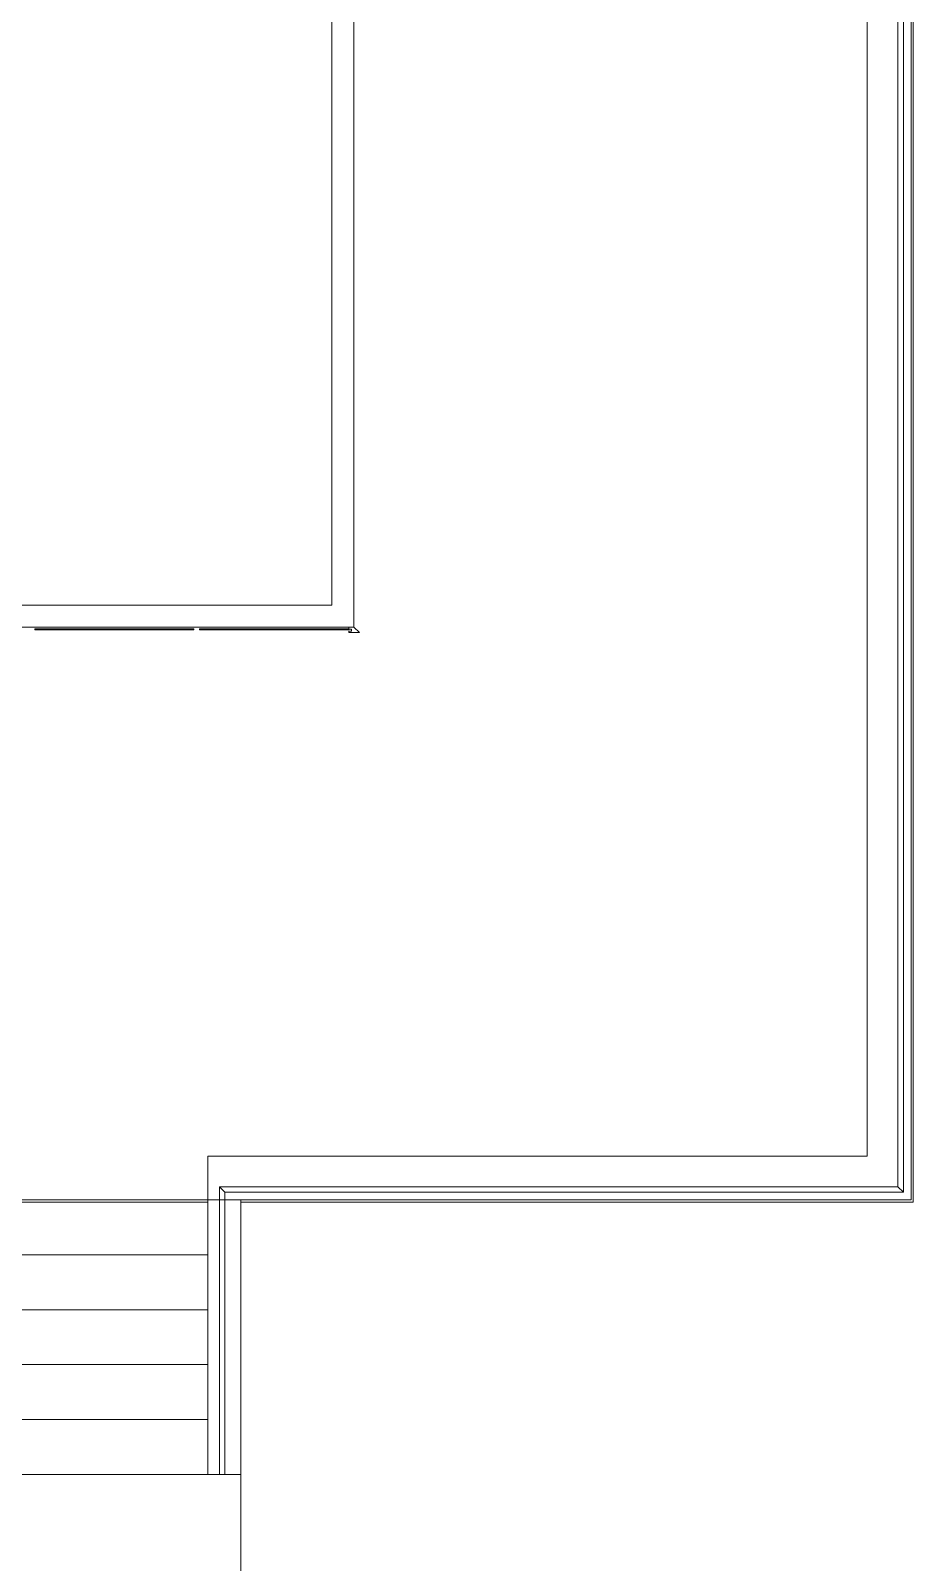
# Model space of a CAD drawing. Header units: metres. Extents: x -13933 to 152404, y -7861 to 21912.
# Drawn here: x 109798 to 110602, y -448 to 947 of the extents above; entities that cross this region are included whole.
import ezdxf

# ---------------------------------------------------------------- set-up
doc = ezdxf.new("R2010")
doc.units = ezdxf.units.M
doc.header["$LTSCALE"] = 100
doc.header["$MEASUREMENT"] = 0
doc.layers.get('0').update_dxf_attribs({"color": 9, "lineweight": 9})
doc.layers.add('06D', color=9, linetype='Continuous', lineweight=9)

# ---------------------------------------------------------------- blocks, each defined once
blk = doc.blocks.new('p-kule_vaziyet')
for p, q in [((7380.5, -21522.5), (7380.5, -21672.5)), ((7400.5, -21672.5), (7400.5, -21522.5)), ((7380.5, -21672.5), (7380.5, -21822.5)), ((7400.5, -21822.5), (7400.5, -21672.5)), ((7380.5, -21822.5), (7380.5, -21972.5)), ((7400.5, -21972.5), (7400.5, -21822.5)), ((7380.5, -21972.5), (7380.5, -22104.6)), ((7400.5, -22124.6), (7400.5, -21972.5)), ((7107.5, -22104.6), (6957.5, -22104.6)), ((7257.5, -22104.6), (7107.5, -22104.6)), ((7380.5, -22104.6), (7257.5, -22104.6)), ((6957.5, -22124.6), (7107.5, -22124.6)), ((7107.5, -22124.6), (7257.5, -22124.6)), ((7110, -22126.1), (7255, -22126.1)), ((7110, -22126.1), (7110, -22127.1)), ((7255, -22127.1), (7110, -22127.1)), ((7255, -22126.1), (7255, -22127.1)), ((7257.5, -22124.6), (7400.5, -22124.6)), ((7260, -22126.1), (7396, -22126.1)), ((7260, -22126.1), (7260, -22127.1)), ((7396, -22127.1), (7260, -22127.1)), ((7396, -22126.1), (7396, -22127.1))]:
    blk.add_line(p, q)
at = {"extrusion": (0, 0, -1)}
for p, q in [((7396, -22124.6), (7396, -22126.3)), ((7396, -22126.3), (7398.4, -22126.3)), ((7398.4, -22128.2), (7396, -22128.2)), ((7396, -22128.2), (7396, -22129.6)), ((7396, -22129.6), (7405.5, -22129.6)), ((7398.4, -22126.3), (7398.4, -22128.2)), ((7405.5, -22129.6), (7400.5, -22124.6))]:
    blk.add_line(p, q, dxfattribs=at)

msp = doc.modelspace()

# ---------------------------------------------------------------- linework, layer by layer
for p, q in [((110601.6, 6632), (110601.6, -120)), ((110559.6, -78), (110559.6, 6532)), ((110599.6, 6532), (110599.6, -118)), ((110587.6, 6342), (110587.6, -106)), ((110592.6, -111), (110592.6, 6342)), ((109959.6, -78), (110559.6, -78)), ((109959.6, -118), (109959.6, -78)), ((110587.6, -106), (109970.1, -106)), ((109970.1, -106), (109975.1, -111)), ((109970.1, -106), (109970.1, -118)), ((109975.1, -111), (110592.6, -111)), ((109975.1, -118), (109975.1, -111)), ((110592.6, -111), (110587.6, -106)), ((108479.6, -118), (109959.6, -118)), ((108479.6, -118), (109959.6, -118)), ((109959.6, -120), (108479.6, -120)), ((109970.1, -118), (109959.6, -118)), ((109959.6, -368), (109959.6, -118)), ((109970.1, -118), (109959.6, -118)), ((109975.1, -118), (109970.1, -118)), ((109970.1, -118), (109975.1, -118)), ((109970.1, -368), (109970.1, -118)), ((109975.1, -368), (109975.1, -118)), ((110599.6, -118), (109975.1, -118)), ((109989.6, -118), (109975.1, -118)), ((109989.6, -118), (109989.6, -368)), ((110601.6, -120), (109989.6, -120)), ((108479.6, -168), (109959.6, -168)), ((108479.6, -168), (109959.6, -168)), ((108479.6, -218), (109959.6, -218)), ((108479.6, -218), (109959.6, -218)), ((108479.6, -268), (109959.6, -268)), ((108479.6, -268), (109959.6, -268)), ((108479.6, -318), (109959.6, -318)), ((108479.6, -318), (109959.6, -318)), ((108479.6, -368), (109959.6, -368)), ((108479.6, -368), (109959.6, -368)), ((109970.1, -368), (109959.6, -368)), ((109975.1, -368), (109970.1, -368)), ((109989.6, -368), (109975.1, -368)), ((109989.6, -768), (109989.6, -368))]:
    msp.add_line(p, q)

# ---------------------------------------------------------------- block references
at = {"layer": '06D'}
msp.add_blockref('p-kule_vaziyet', (102691.9, 22528.2), dxfattribs=at)

doc.saveas('drawing.dxf')
